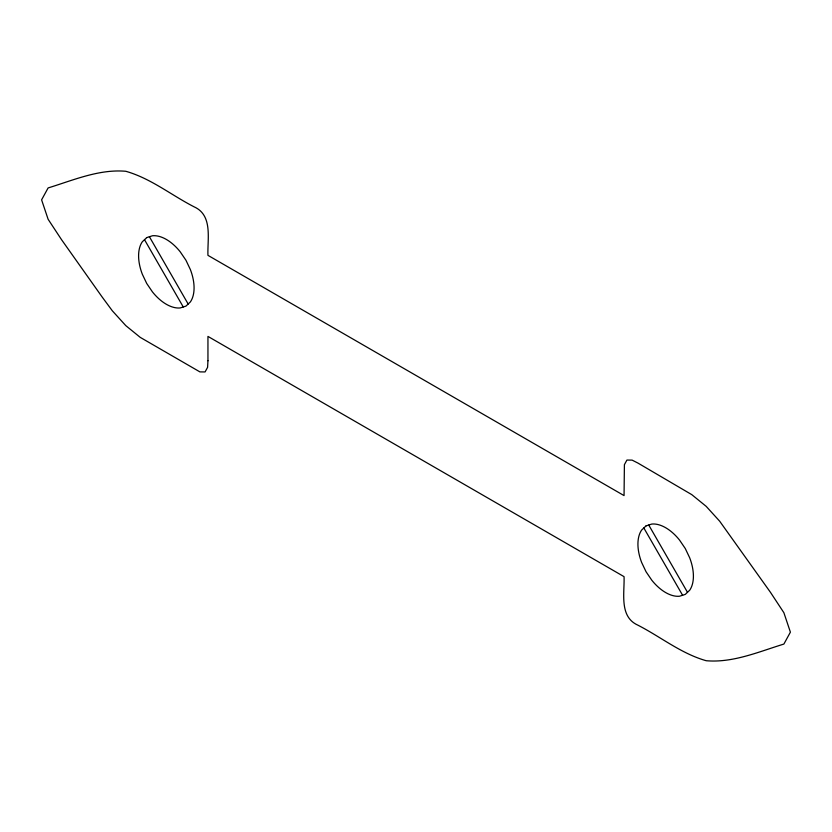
<?xml version="1.0" encoding="UTF-8"?>
<svg xmlns="http://www.w3.org/2000/svg" width="832" height="832" viewBox="0 0 832 832"><rect width="100%" height="100%" fill="white"/><g stroke="black" fill="none" stroke-linecap="round" stroke-linejoin="round"><path stroke-width="1.25" d="M648.742 525.034L687.492 592.311M643.843 527.977L682.594 595.254M149.406 236.746L188.157 304.023M144.508 239.689L183.258 306.966M207.948 360.724L207.594 367.338L205.078 371.946L199.898 371.883L140.234 337.366L125.788 325.624L112.341 310.814L102.149 297.014L61.485 239.595L48.121 219.284L41.6 199.846L48.121 187.928C73.237 180.232 99.102 168.948 125.788 171.278C150.727 178.329 171.278 195.125 194.074 206.814C213.044 215.238 207.314 239.086 207.948 255.351L624.052 495.591L624.406 464.662L626.922 460.054L632.102 460.117L637.926 463.07L691.766 494.634L706.212 506.376L719.659 521.186L770.515 592.405L783.879 612.716L790.4 632.154L783.879 644.072C758.763 651.768 732.898 663.052 706.212 660.722C681.273 653.671 660.722 636.875 637.926 625.186C618.956 616.762 624.686 592.914 624.052 576.649L207.948 336.409L207.948 360.724M146.713 237.609L142.314 241.769A40.113 23.161 60 0 0 142.314 274.196L146.713 283.462L152.464 291.928A38.834 22.422 60 0 0 180.201 307.944L185.952 306.114L190.362 301.943A40.113 23.161 60 0 0 190.351 269.516L185.952 260.25L180.201 251.784A38.834 22.422 60 0 0 152.464 235.768L146.713 237.609M646.048 525.886L641.638 530.057A40.113 23.161 60 0 0 641.649 562.484L646.048 571.75L651.799 580.216A38.834 22.422 60 0 0 679.536 596.232L685.287 594.391L689.686 590.231A40.113 23.161 60 0 0 689.686 557.804L685.287 548.538L679.536 540.072A38.834 22.422 60 0 0 651.799 524.056L646.048 525.886"/></g></svg>
